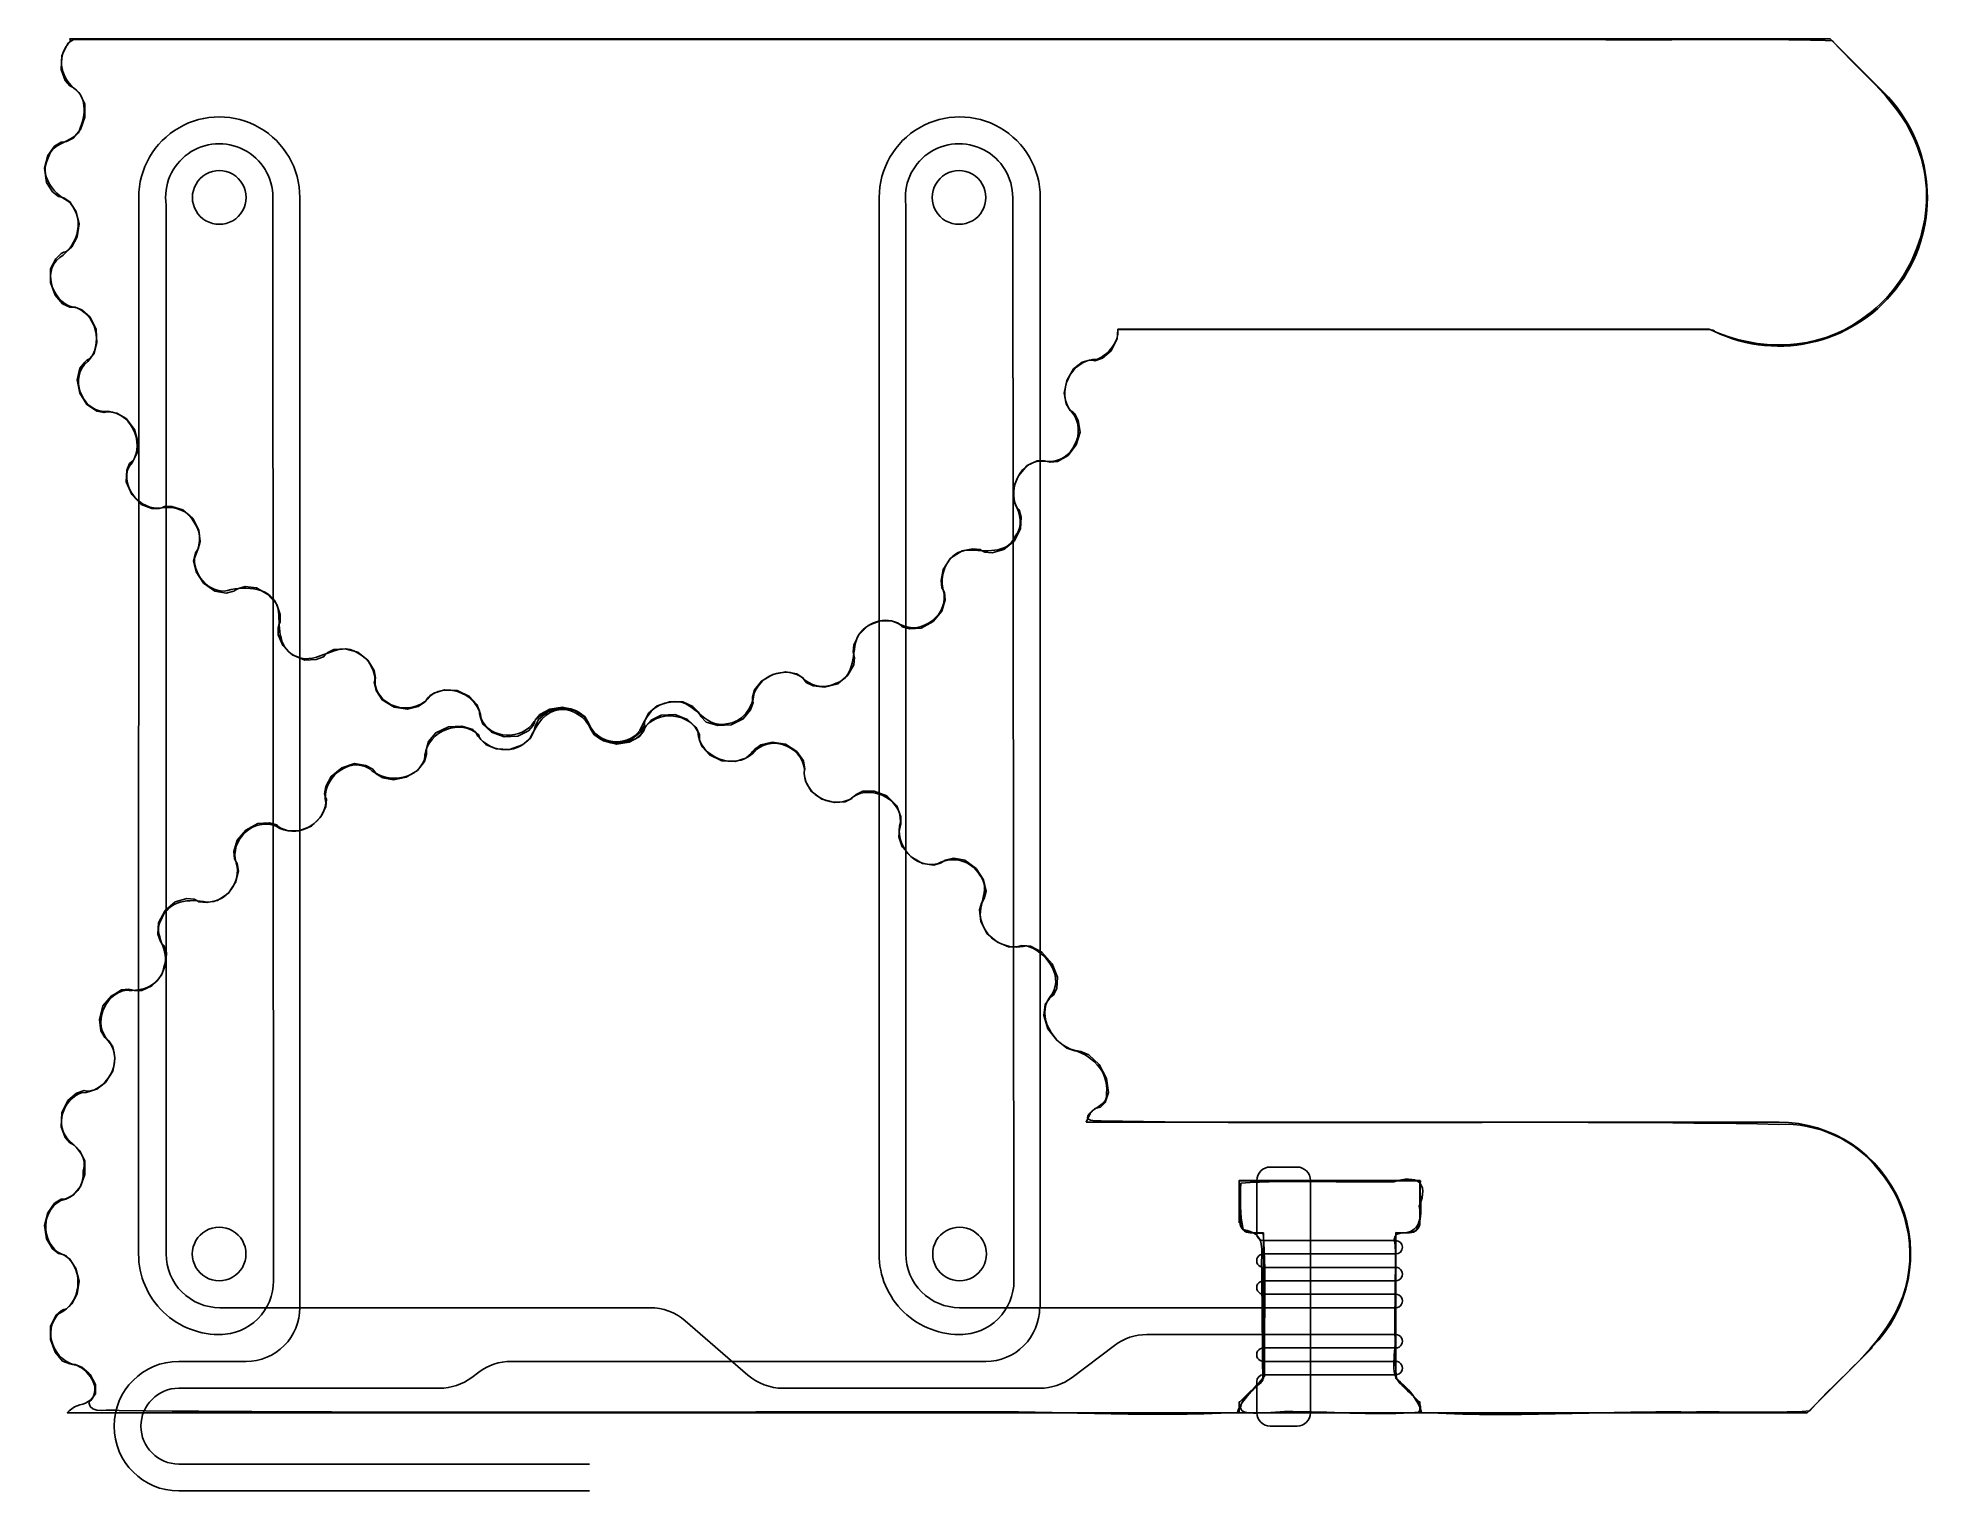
# Model space of a CAD drawing. Extents: x 0.5 to 10.6, y 0.5 to 8.2.
import ezdxf

# ---------------------------------------------------------------- set-up
doc = ezdxf.new("R2010")
doc.units = 0
doc.layers.add('Layer1', color=7, linetype='CONTINUOUS')

msp = doc.modelspace()

# ---------------------------------------------------------------- linework, layer by layer
at = {"layer": 'Layer1', "color": 1}
for points in [[(0.802148, 8.23626), (0.641202, 8.23626), (0.609012, 8.211224), (0.576823, 8.146846), (0.573246, 8.071738), (0.594706, 8.014512), (0.619742, 7.985899), (0.634048, 7.978746), (0.644778, 7.971593), (0.673391, 7.94298), (0.698427, 7.889332), (0.698427, 7.8178), (0.676967, 7.753421), (0.637625, 7.706926), (0.601859, 7.689043), (0.587553, 7.685466), (0.573246, 7.685466), (0.537481, 7.664007), (0.501715, 7.613935), (0.483832, 7.54598), (0.494562, 7.470871), (0.526751, 7.420799), (0.55894, 7.395763), (0.573246, 7.392186), (0.587553, 7.38861), (0.619742, 7.36715), (0.651931, 7.317078), (0.669814, 7.249123), (0.659085, 7.181168), (0.630472, 7.127519), (0.601859, 7.102483), (0.587553, 7.098906), (0.573246, 7.091753), (0.544634, 7.06314), (0.516021, 7.009492), (0.516021, 6.93796), (0.541057, 6.870005), (0.5804, 6.823509), (0.619742, 6.805626), (0.634048, 6.805626), (0.648355, 6.805626), (0.684121, 6.79132), (0.72704, 6.751977), (0.759229, 6.687599), (0.762806, 6.616067), (0.748499, 6.558842), (0.723463, 6.530229), (0.709157, 6.523076), (0.698427, 6.512346), (0.673391, 6.480157), (0.659085, 6.419355), (0.673391, 6.347823), (0.709157, 6.287021), (0.762806, 6.251255), (0.802148, 6.244102), (0.816454, 6.247679), (0.830761, 6.247679), (0.870103, 6.240526), (0.920175, 6.211913), (0.963094, 6.154688), (0.980977, 6.090309), (0.977401, 6.029507), (0.959518, 5.993741), (0.948788, 5.983011), (0.938058, 5.972282), (0.923752, 5.936516), (0.920175, 5.875714), (0.948788, 5.807759), (0.99886, 5.75411), (1.056086, 5.73265), (1.095428, 5.73265), (1.109734, 5.736227), (1.124041, 5.74338), (1.163383, 5.74338), (1.220609, 5.725497), (1.274257, 5.679002), (1.306447, 5.6182), (1.3136, 5.557398), (1.30287, 5.518055), (1.295717, 5.507326), (1.288564, 5.496596), (1.277834, 5.453677), (1.29214, 5.396451), (1.331483, 5.335649), (1.392285, 5.29273), (1.453087, 5.282001), (1.492429, 5.29273), (1.503159, 5.299884), (1.517465, 5.307037), (1.553231, 5.317766), (1.614033, 5.310613), (1.674835, 5.274847), (1.721331, 5.221199), (1.739213, 5.16755), (1.739213, 5.128207), (1.73206, 5.113901), (1.728484, 5.099595), (1.728484, 5.060252), (1.75352, 5.003027), (1.803592, 4.952955), (1.871547, 4.924342), (1.932349, 4.927919), (1.971692, 4.942225), (1.978845, 4.952955), (1.989575, 4.963685), (2.02534, 4.981567), (2.086142, 4.985144), (2.154097, 4.967261), (2.207746, 4.924342), (2.239936, 4.870693), (2.247089, 4.831351), (2.243512, 4.820621), (2.239936, 4.806315), (2.250665, 4.763396), (2.282855, 4.713324), (2.347233, 4.673981), (2.418765, 4.663251), (2.47599, 4.677558), (2.511756, 4.702594), (2.518909, 4.713324), (2.526062, 4.724053), (2.558252, 4.749089), (2.615477, 4.766972), (2.683432, 4.763396), (2.747811, 4.731206), (2.787153, 4.688287), (2.80146, 4.652522), (2.80146, 4.638215), (2.805036, 4.623909), (2.819342, 4.584566), (2.865838, 4.541647), (2.933793, 4.516611), (3.005325, 4.520188), (3.06255, 4.5488), (3.087586, 4.577413), (3.09474, 4.59172), (3.098316, 4.606026), (3.123352, 4.634639), (3.177001, 4.663251), (3.244956, 4.673981), (3.312911, 4.656098), (3.362983, 4.623909), (3.384443, 4.588143), (3.38802, 4.577413), (3.391596, 4.563107), (3.416632, 4.527341), (3.470281, 4.495152), (3.541813, 4.484422), (3.609768, 4.502305), (3.65984, 4.541647), (3.6813, 4.577413), (3.6813, 4.59172), (3.684876, 4.606026), (3.702759, 4.641792), (3.749255, 4.681134), (3.813633, 4.702594), (3.885165, 4.702594), (3.938814, 4.677558), (3.967427, 4.648945), (3.97458, 4.638215), (3.981733, 4.623909), (4.010346, 4.595296), (4.071147, 4.577413), (4.142679, 4.58099), (4.207058, 4.613179), (4.2464, 4.659675), (4.260707, 4.699017), (4.25713, 4.713324), (4.25713, 4.72763), (4.26786, 4.766972), (4.303626, 4.813468), (4.364428, 4.849234), (4.432383, 4.86354), (4.493185, 4.85281), (4.525374, 4.831351), (4.532527, 4.820621), (4.543257, 4.806315), (4.579023, 4.788432), (4.639825, 4.781279), (4.711356, 4.799161), (4.765005, 4.845657), (4.797194, 4.899306), (4.800771, 4.938648), (4.797194, 4.952955), (4.793618, 4.967261), (4.797194, 5.006604), (4.822231, 5.060252), (4.872303, 5.110324), (4.936681, 5.135361), (4.997483, 5.135361), (5.033249, 5.121054), (5.043979, 5.113901), (5.054709, 5.103171), (5.094051, 5.092442), (5.154853, 5.096018), (5.219232, 5.131784), (5.265727, 5.185433), (5.28361, 5.246235), (5.280033, 5.285577), (5.27288, 5.299884), (5.265727, 5.310613), (5.26215, 5.349956), (5.27288, 5.407181), (5.312223, 5.467983), (5.373025, 5.507326), (5.43025, 5.518055), (5.469593, 5.514479), (5.480322, 5.507326), (5.494629, 5.500172), (5.533971, 5.496596), (5.594773, 5.514479), (5.651998, 5.560974), (5.684188, 5.625353), (5.687764, 5.686155), (5.677035, 5.725497), (5.666305, 5.736227), (5.659152, 5.746957), (5.644845, 5.786299), (5.644845, 5.843525), (5.673458, 5.907903), (5.719954, 5.961552), (5.773602, 5.986588), (5.812945, 5.986588), (5.827251, 5.983011), (5.841557, 5.979435), (5.8809, 5.983011), (5.938125, 6.015201), (5.981044, 6.072426), (6.002504, 6.140381), (5.991774, 6.201183), (5.973891, 6.236949), (5.963161, 6.247679), (5.948855, 6.254832), (5.927396, 6.290598), (5.916666, 6.347823), (5.930972, 6.415778)], [(0.641202, 8.23626), (0.619742, 8.23626), (0.623319, 8.221954)], [(10.283677, 7.950134), (9.99755, 8.236521), (9.875946, 8.236261), (0.802148, 8.236261)], [(6.120531, 6.533806), (6.167027, 6.573148), (6.199216, 6.637527), (6.202793, 6.687599)], [(6.202793, 6.687599), (9.34483, 6.687599)], [(5.930972, 6.415778), (5.966738, 6.47658), (6.013234, 6.512346)], [(6.013234, 6.512346), (6.052576, 6.523076), (6.066882, 6.523076), (6.081189, 6.519499), (6.120531, 6.533806)], [(0.719887, 1.126008), (0.684121, 1.158197), (0.648355, 1.172503), (0.634048, 1.172503), (0.619742, 1.17608), (0.5804, 1.190386), (0.541057, 1.236882), (0.516021, 1.304837), (0.516021, 1.376369), (0.544634, 1.433594), (0.573246, 1.45863), (0.587553, 1.465784), (0.601859, 1.46936), (0.630472, 1.494396), (0.659085, 1.548045), (0.669814, 1.616), (0.651931, 1.683955), (0.619742, 1.734027), (0.587553, 1.755487), (0.573246, 1.759064), (0.55894, 1.76264), (0.526751, 1.787676), (0.494562, 1.841325), (0.483832, 1.912857), (0.501715, 1.980812), (0.537481, 2.030884), (0.573246, 2.052344), (0.587553, 2.052344), (0.601859, 2.05592), (0.637625, 2.073803), (0.676967, 2.120299), (0.698427, 2.184677), (0.698427, 2.256209), (0.673391, 2.309858), (0.644778, 2.33847), (0.634048, 2.345624), (0.619742, 2.352777), (0.594706, 2.38139), (0.573246, 2.438615), (0.576823, 2.513723), (0.609012, 2.578102), (0.655508, 2.617444), (0.69485, 2.631751), (0.709157, 2.628174), (0.723463, 2.628174), (0.762806, 2.638904), (0.809301, 2.67467), (0.848644, 2.735472), (0.855797, 2.774814), (0.859373, 2.803427), (0.855797, 2.832039), (0.848644, 2.864229), (0.827184, 2.896418), (0.816454, 2.903571), (0.805725, 2.914301), (0.784265, 2.950067), (0.777112, 3.010869), (0.794995, 3.0824), (0.84149, 3.136049), (0.855797, 3.143202), (0.895139, 3.168238), (0.934482, 3.171815), (0.948788, 3.168238), (0.963094, 3.164662), (1.002437, 3.164662), (1.056086, 3.189698), (1.106158, 3.243347), (1.131194, 3.307725), (1.13477, 3.364951), (1.120464, 3.404293), (1.109734, 3.415023), (1.102581, 3.425753), (1.088275, 3.465095), (1.091851, 3.525897), (1.127617, 3.590276), (1.181266, 3.636771), (1.242068, 3.654654), (1.28141, 3.651077), (1.295717, 3.643924), (1.306447, 3.636771), (1.349366, 3.633195), (1.406591, 3.643924), (1.463816, 3.683267), (1.503159, 3.744069), (1.517465, 3.801294), (1.510312, 3.840637), (1.503159, 3.851366), (1.496006, 3.865673), (1.492429, 3.905015), (1.510312, 3.965817), (1.556808, 4.019466), (1.621186, 4.055232), (1.681988, 4.058808), (1.721331, 4.048078), (1.73206, 4.037349), (1.74279, 4.030196), (1.782133, 4.015889), (1.839358, 4.015889), (1.907313, 4.040925), (1.957385, 4.090998), (1.982421, 4.144646), (1.985998, 4.183989), (1.978845, 4.198295), (1.975268, 4.212601), (1.982421, 4.251944), (2.011034, 4.305593), (2.068259, 4.352088), (2.136214, 4.373548), (2.197016, 4.362818), (2.232782, 4.344935), (2.243512, 4.330629), (2.250665, 4.319899), (2.286431, 4.298439), (2.343656, 4.28771), (2.411612, 4.302016), (2.472414, 4.337782), (2.508179, 4.384278), (2.518909, 4.42362), (2.518909, 4.437926), (2.518909, 4.452233), (2.529639, 4.491575), (2.568981, 4.538071), (2.636937, 4.57026), (2.708468, 4.573837), (2.765694, 4.555954), (2.797883, 4.527341), (2.80146, 4.513035), (2.808613, 4.502305), (2.837225, 4.473692), (2.890874, 4.452233), (2.962406, 4.448656), (3.030361, 4.473692), (3.07328, 4.509458), (3.091163, 4.545224), (3.09474, 4.55953), (3.098316, 4.573837), (3.116199, 4.609602), (3.166271, 4.648945), (3.237803, 4.666828), (3.309335, 4.656098), (3.359407, 4.623909), (3.384443, 4.588143), (3.38802, 4.577413), (3.391596, 4.563107), (3.413056, 4.527341), (3.463128, 4.495152), (3.531083, 4.477269), (3.599038, 4.487999), (3.652687, 4.516611), (3.677723, 4.5488), (3.6813, 4.55953), (3.688453, 4.573837), (3.717066, 4.606026), (3.770714, 4.631062), (3.842246, 4.634639), (3.910201, 4.609602), (3.956697, 4.566683), (3.97458, 4.527341), (3.97458, 4.513035), (3.97458, 4.498728), (3.988886, 4.462962), (4.028228, 4.420043), (4.092607, 4.387854), (4.164139, 4.384278), (4.221364, 4.402161), (4.249977, 4.427197), (4.25713, 4.437926), (4.26786, 4.448656), (4.300049, 4.473692), (4.360851, 4.487999), (4.432383, 4.477269), (4.493185, 4.437926), (4.52895, 4.387854), (4.536104, 4.344935), (4.532527, 4.330629), (4.532527, 4.319899), (4.53968, 4.280557), (4.568293, 4.226908), (4.625518, 4.183989), (4.693473, 4.166106), (4.750699, 4.169682), (4.786465, 4.187565), (4.797194, 4.198295), (4.807924, 4.209025), (4.84369, 4.226908), (4.904492, 4.226908), (4.972447, 4.201872), (5.026096, 4.148223), (5.047555, 4.090998), (5.047555, 4.051655), (5.043979, 4.037349), (5.040402, 4.026619), (5.036826, 3.9837), (5.054709, 3.930051), (5.101204, 3.876402), (5.162006, 3.840637), (5.222808, 3.833483), (5.26215, 3.844213), (5.27288, 3.851366), (5.28361, 3.858519), (5.326529, 3.869249), (5.358718, 3.865389)], [(3.384443, 4.588143), (3.384443, 4.588143)], [(3.391596, 4.563107), (3.391596, 4.563107)], [(5.358718, 3.865389), (5.387331, 3.858519), (5.448133, 3.8156), (5.487476, 3.754798), (5.501782, 3.693996), (5.491052, 3.654654), (5.483899, 3.640348), (5.476746, 3.629618), (5.466016, 3.593852), (5.473169, 3.53305), (5.505358, 3.468672), (5.562584, 3.422176), (5.619809, 3.39714), (5.662728, 3.39714), (5.677035, 3.400716), (5.691341, 3.404293), (5.737837, 3.400716), (5.798638, 3.368527), (5.852287, 3.307725), (5.8809, 3.236194), (5.877323, 3.175392), (5.85944, 3.139626), (5.848711, 3.132472), (5.837981, 3.121743), (5.816521, 3.089553), (5.809368, 3.032328), (5.830828, 2.960796), (5.877323, 2.899994), (5.930972, 2.857075), (5.973891, 2.842769), (5.988198, 2.842769), (6.00608, 2.839192), (6.048999, 2.821309), (6.102648, 2.771237), (6.141991, 2.696129), (6.15272, 2.621021), (6.134837, 2.567372), (6.109801, 2.542336), (6.095495, 2.538759), (6.081189, 2.535183), (6.056153, 2.510147), (6.034693, 2.463651)], [(5.387331, 3.858519), (5.387331, 3.858519), (5.448133, 3.8156)], [(5.387331, 3.858519), (5.387331, 3.858519)], [(5.448133, 3.8156), (5.448133, 3.8156)], [(6.034693, 2.463651), (6.131261, 2.463651), (6.149144, 2.463651)], [(6.116955, 2.463651), (6.116955, 2.463651)], [(9.72573, 2.463651), (8.25933, 2.463651), (6.839425, 2.463651), (6.149144, 2.463651)], [(7.18993, 2.152488), (6.850155, 2.152488), (6.850155, 1.927163)], [(7.18993, 2.152488), (7.472481, 2.152488)], [(7.812256, 1.927163), (7.812256, 2.152488), (7.472481, 2.152488)], [(6.90738, 1.873514), (6.978912, 1.873514), (6.978912, 1.097395)], [(7.80868, 0.972214), (7.683499, 1.097395), (7.683499, 1.873514), (7.755031, 1.873514)], [(8.177068, 0.91499), (9.875946, 0.91499), (10.222875, 1.261918)], [(0.719887, 1.126008), (0.72704, 1.118855), (0.755652, 1.065206), (0.755652, 1.015134), (0.730616, 0.982945), (0.702004, 0.965061), (0.687697, 0.961485), (0.673391, 0.957908), (0.644778, 0.947179), (0.616166, 0.925719), (0.605436, 0.91499), (0.605436, 0.91499)], [(6.978912, 1.097395), (6.853731, 0.972214), (6.850155, 0.972214), (6.850155, 0.91499), (7.18993, 0.91499)], [(0.605436, 0.91499), (1.066815, 0.91499)], [(0.605436, 0.91499), (0.605436, 0.91499)], [(0.605436, 0.91499), (0.605436, 0.91499)], [(1.066815, 0.91499), (6.485343, 0.91499)], [(8.177068, 0.91499), (6.485343, 0.91499)], [(7.18993, 0.91499), (7.18993, 0.91499)], [(7.472481, 0.91499), (7.812256, 0.91499), (7.812256, 0.972214), (7.80868, 0.972214)], [(7.472481, 0.91499), (7.472481, 0.91499)]]:
    msp.add_lwpolyline(points, dxfattribs=at)
at = {"layer": 'Layer1', "color": 7}
for points in [[(0.640816, 8.231532), (0.627453, 8.22466), (0.624381, 8.22308), (0.624381, 8.22308)], [(0.986336, 7.39046), (0.985586, 1.760909)], [(1.132252, 1.760852), (1.132252, 7.350207)], [(1.558605, 7.390403), (1.558605, 7.390403)], [(1.701669, 7.390547), (1.704506, 1.617788)], [(1.844747, 7.390403), (1.844747, 1.474725)], [(4.931322, 7.39046), (4.930571, 1.760909)], [(5.07365, 1.760852), (5.07365, 7.350207)], [(5.500003, 7.390403), (5.500003, 7.390403)], [(5.643066, 7.390547), (5.649224, 1.61646)], [(5.789733, 7.390403), (5.789733, 1.474725)], [(3.233761, 4.662358), (3.233761, 4.662358)], [(6.857405, 2.138439), (6.857405, 2.138439)], [(6.943146, 2.152488), (6.943146, 1.868149)], [(7.157741, 2.22402), (7.014678, 2.22402)], [(7.229273, 0.91499), (7.229273, 2.152488)], [(6.978912, 1.832384), (7.683499, 1.832384)], [(1.557855, 1.760852), (1.557855, 1.760852)], [(5.50284, 1.760852), (5.50284, 1.760852)], [(7.683499, 1.760852), (6.978912, 1.760852)], [(6.978912, 1.68932), (7.683499, 1.68932)], [(7.683499, 1.617788), (6.978912, 1.617788)], [(6.978912, 1.546257), (7.683499, 1.546257)], [(1.418379, 1.474725), (3.71038, 1.474725)], [(5.359777, 1.474725), (6.978912, 1.474725)], [(6.978912, 1.474725), (7.683499, 1.474725)], [(7.683499, 1.474725), (6.978912, 1.474725)], [(3.897694, 1.40489), (4.232003, 1.11537)], [(6.357705, 1.331662), (6.978912, 1.331662)], [(6.978912, 1.331662), (7.683499, 1.331662)], [(5.959781, 1.103411), (6.185164, 1.273785)], [(7.683499, 1.26013), (6.978912, 1.26013)], [(1.200196, 1.188598), (1.55862, 1.188598)], [(2.761504, 1.103411), (2.797632, 1.130722)], [(5.500018, 1.188598), (2.970173, 1.188598)], [(6.978912, 1.188598), (7.683499, 1.188598)], [(7.683499, 1.117066), (6.978912, 1.117066)], [(1.200196, 1.045535), (2.588963, 1.045535)], [(5.78724, 1.045535), (4.419317, 1.045535)], [(6.943146, 1.081301), (6.943146, 0.91499)], [(7.157741, 0.843457), (7.014678, 0.843457)], [(1.200196, 0.641381), (3.387284, 0.641381)], [(1.200196, 0.498317), (3.387284, 0.498317)]]:
    msp.add_lwpolyline(points, dxfattribs=at)
for points in [[(0.624381, 8.22308), (0.546299, 8.152981), (0.567237, 8.035549), (0.641285, 7.972801)], [(8.763844, 8.231532), (6.056168, 8.231532), (3.348492, 8.231532), (0.640816, 8.231532)], [(10.010543, 8.225428), (9.597444, 8.239723), (9.178994, 8.227424), (8.763844, 8.231532)], [(10.463205, 7.658192), (10.381167, 7.892717), (10.169359, 8.044518), (10.010543, 8.225428)], [(0.641285, 7.972801), (0.721219, 7.920469), (0.697981, 7.807914), (0.664763, 7.7352)], [(1.630168, 7.762119), (1.497376, 7.838798), (1.333764, 7.838808), (1.200962, 7.762146)], [(5.575153, 7.762119), (5.442362, 7.838798), (5.27875, 7.838808), (5.145948, 7.762146)], [(0.664763, 7.7352), (0.618979, 7.679468), (0.52376, 7.683233), (0.504172, 7.600904)], [(1.200962, 7.762146), (1.068161, 7.685484), (0.986346, 7.543797), (0.986336, 7.390457)], [(1.844747, 7.390403), (1.844757, 7.543743), (1.76296, 7.685441), (1.630168, 7.762119)], [(5.145948, 7.762146), (5.013147, 7.685484), (4.931332, 7.543797), (4.931322, 7.390457)], [(5.789733, 7.390403), (5.789742, 7.543743), (5.707945, 7.685441), (5.575153, 7.762119)], [(1.249821, 7.623653), (1.162575, 7.561665), (1.117217, 7.45617), (1.132252, 7.350207)], [(1.546726, 7.644685), (1.451613, 7.693754), (1.337067, 7.68564), (1.249821, 7.623653)], [(1.701669, 7.390544), (1.701616, 7.497568), (1.641839, 7.595616), (1.546726, 7.644685)], [(5.191219, 7.623652), (5.103973, 7.561665), (5.058615, 7.45617), (5.07365, 7.350207)], [(5.488124, 7.644684), (5.393011, 7.693753), (5.278465, 7.685639), (5.191219, 7.623652)], [(5.643066, 7.390544), (5.643014, 7.497568), (5.583237, 7.595616), (5.488124, 7.644684)], [(10.16597, 6.742537), (10.454258, 6.935555), (10.592308, 7.330789), (10.463205, 7.658192)], [(0.504172, 7.600904), (0.454925, 7.509722), (0.527157, 7.415081), (0.607476, 7.371756)], [(1.34401, 7.5143), (1.299746, 7.488744), (1.272478, 7.441515), (1.272478, 7.390403)], [(1.487073, 7.5143), (1.442809, 7.539855), (1.388274, 7.539855), (1.34401, 7.5143)], [(1.558605, 7.390403), (1.558605, 7.441515), (1.531337, 7.488744), (1.487073, 7.5143)], [(5.285408, 7.5143), (5.241144, 7.488744), (5.213876, 7.441515), (5.213876, 7.390403)], [(5.428471, 7.5143), (5.384207, 7.539855), (5.329672, 7.539855), (5.285408, 7.5143)], [(5.500003, 7.390403), (5.500003, 7.441515), (5.472735, 7.488744), (5.428471, 7.5143)], [(0.607476, 7.371756), (0.704712, 7.290699), (0.666646, 7.132648), (0.565215, 7.070764)], [(1.272478, 7.390403), (1.272478, 7.339291), (1.299746, 7.292062), (1.34401, 7.266506)], [(1.487073, 7.266506), (1.531337, 7.292062), (1.558605, 7.339291), (1.558605, 7.390403)], [(5.213876, 7.390403), (5.213876, 7.339291), (5.241144, 7.292062), (5.285408, 7.266506)], [(5.428471, 7.266506), (5.472735, 7.292062), (5.500003, 7.339291), (5.500003, 7.390403)], [(1.34401, 7.266506), (1.388274, 7.240951), (1.442809, 7.240951), (1.487073, 7.266506)], [(5.285408, 7.266506), (5.329672, 7.240951), (5.384207, 7.240951), (5.428471, 7.266506)], [(0.565215, 7.070764), (0.46265, 6.989967), (0.536522, 6.814421), (0.656311, 6.801702)], [(0.656311, 6.801702), (0.774987, 6.752846), (0.79865, 6.577544), (0.696694, 6.500241)], [(9.35362, 6.688537), (9.611043, 6.568569), (9.932728, 6.569933), (10.16597, 6.742537)], [(6.09389, 6.527945), (6.155097, 6.555065), (6.20761, 6.618957), (6.203769, 6.688537)], [(6.203769, 6.688537), (7.253719, 6.688537), (8.303669, 6.688537), (9.35362, 6.688537)], [(0.696694, 6.500241), (0.618835, 6.405315), (0.69508, 6.237397), (0.821599, 6.251371)], [(5.959594, 6.244327), (5.863651, 6.346625), (5.956812, 6.534801), (6.09389, 6.527945)], [(0.821599, 6.251371), (0.95935, 6.239244), (1.030008, 6.05708), (0.934764, 5.956952)], [(5.829524, 5.982779), (5.961036, 5.977869), (6.041454, 6.141986), (5.959594, 6.244327)], [(5.655315, 5.759735), (5.622374, 5.866987), (5.703684, 6.010644), (5.829524, 5.982779)], [(0.934764, 5.956952), (0.885838, 5.851153), (0.99285, 5.717267), (1.108973, 5.737195)], [(1.108973, 5.737195), (1.181575, 5.747113), (1.253427, 5.722742), (1.28553, 5.653143)], [(5.656724, 5.585056), (5.699449, 5.639822), (5.684604, 5.704395), (5.655315, 5.759735)], [(1.28553, 5.653143), (1.325611, 5.59705), (1.311769, 5.526186), (1.283182, 5.469073)], [(5.405036, 5.511334), (5.491849, 5.510734), (5.611997, 5.485388), (5.656724, 5.585056)], [(5.272149, 5.300029), (5.249711, 5.392687), (5.302102, 5.506191), (5.405036, 5.511334)], [(1.283182, 5.469073), (1.277239, 5.371507), (1.377808, 5.261706), (1.478992, 5.301438)], [(1.478992, 5.301438), (1.576821, 5.322262), (1.717207, 5.304334), (1.731149, 5.183107)], [(5.04347, 5.11502), (5.159555, 5.052914), (5.309992, 5.172669), (5.272149, 5.300029)], [(1.731149, 5.183107), (1.737285, 5.095421), (1.726848, 4.977993), (1.832106, 4.942689)], [(4.8162, 5.04975), (4.859703, 5.124075), (4.965459, 5.166213), (5.04347, 5.11502)], [(1.832106, 4.942689), (1.940493, 4.89469), (2.046698, 5.03534), (2.151411, 4.964289)], [(4.702095, 4.801819), (4.810869, 4.838378), (4.782101, 4.967594), (4.8162, 5.04975)], [(2.151411, 4.964289), (2.218321, 4.932519), (2.250077, 4.863458), (2.246263, 4.793367)], [(4.265868, 4.748758), (4.29967, 4.841544), (4.420593, 4.891059), (4.510512, 4.839854)], [(2.246263, 4.793367), (2.273521, 4.658933), (2.466685, 4.626935), (2.54162, 4.737958)], [(2.54162, 4.737958), (2.645464, 4.808176), (2.796215, 4.735788), (2.811621, 4.613523)], [(4.510512, 4.839854), (4.560959, 4.788913), (4.634729, 4.766287), (4.702095, 4.801819)], [(3.093361, 4.597558), (3.16693, 4.690276), (3.331187, 4.704213), (3.385431, 4.58441)], [(3.393414, 4.558584), (3.371287, 4.61798), (3.297615, 4.666837), (3.233761, 4.662358)], [(3.655901, 4.550601), (3.687807, 4.619872), (3.731995, 4.697753), (3.81978, 4.700862)], [(3.81978, 4.700862), (3.944462, 4.732873), (3.992917, 4.553587), (4.118424, 4.586288)], [(4.118424, 4.586288), (4.203478, 4.592292), (4.256752, 4.670383), (4.265868, 4.748758)], [(2.781569, 4.538862), (2.675371, 4.61715), (2.504925, 4.52707), (2.50922, 4.394705)], [(2.811621, 4.613523), (2.857176, 4.499981), (3.030413, 4.497299), (3.093361, 4.597558)], [(3.233761, 4.662358), (3.150488, 4.657132), (3.105267, 4.578675), (3.07223, 4.511627)], [(3.385431, 4.58441), (3.430101, 4.4765), (3.58736, 4.455315), (3.655901, 4.550601)], [(3.965346, 4.544027), (3.906573, 4.657569), (3.715328, 4.657791), (3.664823, 4.534166)], [(3.07223, 4.511627), (2.997049, 4.41339), (2.838502, 4.434071), (2.781569, 4.538862)], [(3.664823, 4.534166), (3.597877, 4.453879), (3.440468, 4.465985), (3.393414, 4.558584)], [(4.258355, 4.428514), (4.159719, 4.335457), (3.973579, 4.405438), (3.965346, 4.544027)], [(4.533521, 4.343992), (4.519221, 4.471419), (4.340963, 4.534253), (4.258355, 4.428514)], [(2.213393, 4.348218), (2.100532, 4.414365), (1.957792, 4.288601), (1.983306, 4.165557)], [(2.50922, 4.394705), (2.460962, 4.277778), (2.299949, 4.267319), (2.213393, 4.348218)], [(4.774408, 4.182931), (4.667227, 4.130237), (4.518767, 4.218382), (4.533521, 4.343992)], [(5.044409, 4.063661), (5.052285, 4.194153), (4.86608, 4.270381), (4.774408, 4.182931)], [(1.983306, 4.165557), (1.971365, 4.042729), (1.820901, 3.971912), (1.71847, 4.039713)], [(1.71847, 4.039713), (1.602482, 4.09125), (1.466362, 3.965515), (1.506342, 3.844854)], [(5.245384, 3.841086), (5.120513, 3.807732), (5.008794, 3.942934), (5.044409, 4.063661)], [(5.467958, 3.780043), (5.422884, 3.856261), (5.323028, 3.885225), (5.245384, 3.841086)], [(1.506342, 3.844854), (1.533924, 3.743946), (1.454671, 3.632829), (1.348452, 3.635886)], [(5.479697, 3.521312), (5.441796, 3.606181), (5.533874, 3.699327), (5.467958, 3.780043)], [(1.348452, 3.635886), (1.258737, 3.654827), (1.143022, 3.644789), (1.107565, 3.54432)], [(1.107565, 3.54432), (1.052553, 3.461339), (1.160498, 3.378166), (1.120243, 3.289346)], [(5.716828, 3.402511), (5.619706, 3.378688), (5.514332, 3.423841), (5.479697, 3.521312)], [(5.85535, 3.148946), (5.912829, 3.251279), (5.814409, 3.375908), (5.716828, 3.402511)], [(1.120243, 3.289346), (1.103373, 3.192408), (1.006986, 3.157211), (0.918799, 3.16585)], [(0.918799, 3.16585), (0.79966, 3.145319), (0.739142, 2.986346), (0.825355, 2.89538)], [(5.951142, 2.85218), (5.840937, 2.897889), (5.761862, 3.050948), (5.85535, 3.148946)], [(0.825355, 2.89538), (0.913295, 2.787106), (0.812751, 2.620184), (0.681668, 2.620214)], [(6.143195, 2.617396), (6.157249, 2.735051), (6.058154, 2.827213), (5.951142, 2.85218)], [(0.681668, 2.620214), (0.580628, 2.583839), (0.534952, 2.442686), (0.618276, 2.363361)], [(6.053977, 2.510805), (6.082836, 2.548915), (6.152731, 2.554889), (6.143195, 2.617396)], [(6.114551, 2.469953), (6.082398, 2.471804), (6.013335, 2.465687), (6.053977, 2.510805)], [(9.723651, 2.451332), (8.520859, 2.476846), (7.317417, 2.447554), (6.114551, 2.469953)], [(10.257066, 2.207935), (10.131453, 2.36986), (9.928717, 2.461543), (9.723651, 2.451332)], [(0.618276, 2.363361), (0.665399, 2.321133), (0.713209, 2.271668), (0.691059, 2.2023)], [(0.691059, 2.2023), (0.69755, 2.125227), (0.647347, 2.059007), (0.571789, 2.044995)], [(6.854588, 1.938403), (6.846362, 2.008827), (6.851222, 2.079928), (6.849892, 2.150647)], [(6.849892, 2.150647), (7.172014, 2.150647), (7.494137, 2.150647), (7.81626, 2.150647)], [(6.857405, 2.138439), (6.855761, 2.0582), (6.851894, 1.969173), (6.870553, 1.891447)], [(7.672572, 2.145952), (7.401552, 2.140893), (7.125567, 2.15602), (6.857405, 2.138439)], [(6.964097, 2.203069), (6.950682, 2.189654), (6.943146, 2.171459), (6.943146, 2.152488)], [(7.014678, 2.22402), (6.995706, 2.22402), (6.977512, 2.216483), (6.964097, 2.203069)], [(7.229273, 2.152488), (7.229273, 2.191994), (7.197247, 2.22402), (7.157741, 2.22402)], [(7.808277, 2.015882), (7.865016, 2.14529), (7.791624, 2.182746), (7.672572, 2.145952)], [(7.81626, 2.150647), (7.804247, 2.065489), (7.840368, 1.959081), (7.789964, 1.884873)], [(10.366475, 1.489968), (10.472142, 1.726203), (10.425736, 2.01307), (10.257066, 2.207935)], [(0.571789, 2.044995), (0.450105, 1.984528), (0.470217, 1.786995), (0.599024, 1.750577)], [(6.977614, 1.871255), (6.928853, 1.870506), (6.849311, 1.868385), (6.854588, 1.938403)], [(7.683842, 1.875012), (7.785864, 1.859164), (7.828859, 1.919437), (7.808277, 2.015882)], [(1.34326, 1.884748), (1.298996, 1.859193), (1.271728, 1.811964), (1.271728, 1.760852)], [(1.486323, 1.884748), (1.442059, 1.910304), (1.387523, 1.910304), (1.34326, 1.884748)], [(1.557855, 1.760852), (1.557855, 1.811964), (1.530587, 1.859193), (1.486323, 1.884748)], [(5.288214, 1.884838), (5.243934, 1.859258), (5.216675, 1.811989), (5.216713, 1.760852)], [(5.43134, 1.884838), (5.38706, 1.910418), (5.332494, 1.910418), (5.288214, 1.884838)], [(5.50284, 1.760852), (5.502879, 1.811989), (5.475619, 1.859258), (5.43134, 1.884838)], [(6.870553, 1.891447), (6.989303, 1.868157), (6.968017, 1.798663), (6.969082, 1.709734)], [(6.943146, 1.868149), (6.943146, 1.848396), (6.959159, 1.832384), (6.978912, 1.832384)], [(6.985127, 1.110088), (6.980093, 1.363245), (6.995162, 1.620896), (6.977614, 1.871255)], [(7.789964, 1.884873), (7.744613, 1.861094), (7.653893, 1.899509), (7.681024, 1.810212)], [(7.678029, 1.329365), (7.679668, 1.511251), (7.681861, 1.69313), (7.683842, 1.875012)], [(7.719196, 1.796618), (7.719196, 1.816344), (7.703225, 1.832345), (7.683499, 1.832384)], [(0.599024, 1.750577), (0.697621, 1.670714), (0.678536, 1.49285), (0.561928, 1.44395)], [(0.985586, 1.760909), (0.98557, 1.643956), (1.033281, 1.532061), (1.117684, 1.451103)], [(1.132252, 1.760852), (1.132252, 1.684966), (1.162398, 1.612189), (1.216057, 1.55853)], [(1.271728, 1.760852), (1.271728, 1.70974), (1.298996, 1.662511), (1.34326, 1.636955)], [(1.486323, 1.636955), (1.530587, 1.662511), (1.557855, 1.70974), (1.557855, 1.760852)], [(4.930572, 1.760909), (4.930556, 1.643956), (4.978267, 1.532061), (5.06267, 1.451103)], [(5.07365, 1.760852), (5.07365, 1.684966), (5.103795, 1.612189), (5.157455, 1.55853)], [(5.216713, 1.760852), (5.216675, 1.709715), (5.243934, 1.662445), (5.288214, 1.636866)], [(5.43134, 1.636866), (5.475619, 1.662445), (5.502879, 1.709715), (5.50284, 1.760852)], [(6.947938, 1.742969), (6.941549, 1.731903), (6.941549, 1.718269), (6.947938, 1.707203)], [(6.978912, 1.760852), (6.966134, 1.760852), (6.954327, 1.754035), (6.947938, 1.742969)], [(7.681024, 1.810212), (7.685119, 1.5724), (7.672866, 1.331298), (7.687129, 1.095532)], [(7.683499, 1.760852), (7.703225, 1.76089), (7.719196, 1.776892), (7.719196, 1.796618)], [(1.34326, 1.636955), (1.387523, 1.6114), (1.442059, 1.6114), (1.486323, 1.636955)], [(5.288214, 1.636866), (5.332494, 1.611286), (5.38706, 1.611286), (5.43134, 1.636866)], [(6.947938, 1.707203), (6.954327, 1.696137), (6.966134, 1.68932), (6.978912, 1.68932)], [(6.969082, 1.709734), (6.971469, 1.502812), (6.973301, 1.295884), (6.975266, 1.088958)], [(7.714473, 1.671437), (7.708084, 1.682503), (7.696277, 1.68932), (7.683499, 1.68932)], [(7.683499, 1.617788), (7.696277, 1.617788), (7.708084, 1.624605), (7.714473, 1.635671)], [(7.714473, 1.635671), (7.720862, 1.646737), (7.720862, 1.660371), (7.714473, 1.671437)], [(1.216057, 1.55853), (1.269716, 1.50487), (1.342494, 1.474725), (1.418379, 1.474725)], [(1.620801, 1.415566), (1.674468, 1.469286), (1.704581, 1.542135), (1.704506, 1.61807)], [(5.157455, 1.55853), (5.211114, 1.50487), (5.283891, 1.474725), (5.359777, 1.474725)], [(5.565787, 1.415566), (5.619454, 1.469286), (5.649566, 1.542135), (5.649492, 1.61807)], [(6.947938, 1.599906), (6.941549, 1.58884), (6.941549, 1.575206), (6.947938, 1.56414)], [(6.978912, 1.617788), (6.966134, 1.617788), (6.954327, 1.610972), (6.947938, 1.599906)], [(6.947938, 1.56414), (6.954327, 1.553074), (6.966134, 1.546257), (6.978912, 1.546257)], [(7.714473, 1.528374), (7.708084, 1.53944), (7.696277, 1.546257), (7.683499, 1.546257)], [(7.714473, 1.492608), (7.720862, 1.503674), (7.720862, 1.517308), (7.714473, 1.528374)], [(0.561928, 1.44395), (0.467439, 1.35402), (0.536107, 1.183951), (0.65819, 1.167375)], [(1.117684, 1.451103), (1.202087, 1.370145), (1.315871, 1.327135), (1.432722, 1.332021)], [(1.760942, 1.272403), (1.814602, 1.326062), (1.844747, 1.398839), (1.844747, 1.474725)], [(3.897694, 1.40489), (3.845684, 1.449932), (3.779184, 1.474725), (3.71038, 1.474725)], [(5.06267, 1.451103), (5.147072, 1.370145), (5.260857, 1.327135), (5.377708, 1.332021)], [(5.70244, 1.272502), (5.756107, 1.326222), (5.786219, 1.399072), (5.786145, 1.475006)], [(7.683499, 1.474725), (7.696277, 1.474725), (7.708084, 1.481542), (7.714473, 1.492608)], [(9.889395, 0.92461), (10.051158, 1.108781), (10.26484, 1.261197), (10.366475, 1.489968)], [(1.418379, 1.331662), (1.494314, 1.331662), (1.567134, 1.361846), (1.620801, 1.415566)], [(5.363365, 1.331662), (5.439299, 1.331662), (5.512119, 1.361846), (5.565787, 1.415566)], [(6.357705, 1.331662), (6.295425, 1.331662), (6.234846, 1.311341), (6.185164, 1.273785)], [(7.715959, 1.064496), (7.637172, 1.125463), (7.693578, 1.242276), (7.678029, 1.329365)], [(7.714473, 1.313779), (7.708084, 1.324845), (7.696277, 1.331662), (7.683499, 1.331662)], [(1.55862, 1.188598), (1.634506, 1.188598), (1.707283, 1.218743), (1.760942, 1.272403)], [(5.500018, 1.188598), (5.575952, 1.188598), (5.648772, 1.218782), (5.70244, 1.272502)], [(6.947938, 1.242247), (6.941549, 1.231181), (6.941549, 1.217547), (6.947938, 1.206481)], [(6.978912, 1.26013), (6.966134, 1.26013), (6.954327, 1.253313), (6.947938, 1.242247)], [(7.683499, 1.26013), (7.696277, 1.26013), (7.708084, 1.266947), (7.714473, 1.278013)], [(7.714473, 1.278013), (7.720862, 1.289079), (7.720862, 1.302713), (7.714473, 1.313779)], [(0.65819, 1.167375), (0.729958, 1.134094), (0.794054, 1.031928), (0.719703, 0.968749)], [(1.200196, 1.188598), (1.009664, 1.188479), (0.855271, 1.033989), (0.855271, 0.843458)], [(2.970173, 1.188598), (2.907894, 1.188598), (2.847315, 1.168278), (2.797632, 1.130722)], [(6.978912, 1.117066), (6.959159, 1.117066), (6.943146, 1.101053), (6.943146, 1.081301)], [(6.947938, 1.206481), (6.954327, 1.195415), (6.966134, 1.188598), (6.978912, 1.188598)], [(7.714473, 1.170715), (7.708084, 1.181781), (7.696277, 1.188598), (7.683499, 1.188598)], [(7.683499, 1.117066), (7.696277, 1.117066), (7.708084, 1.123883), (7.714473, 1.134949)], [(7.714473, 1.134949), (7.720862, 1.146015), (7.720862, 1.159649), (7.714473, 1.170715)], [(1.200196, 1.045535), (1.088592, 1.045535), (0.998119, 0.955062), (0.998119, 0.843458)], [(2.588963, 1.045535), (2.651243, 1.045535), (2.711822, 1.065855), (2.761504, 1.103411)], [(4.232003, 1.11537), (4.284014, 1.070328), (4.350513, 1.045535), (4.419317, 1.045535)], [(5.78724, 1.045535), (5.84952, 1.045535), (5.910099, 1.065855), (5.959781, 1.103411)], [(6.840031, 0.916158), (6.859854, 0.982517), (6.938211, 1.051911), (6.985127, 1.110088)], [(6.975266, 1.088958), (6.941198, 1.03982), (6.86021, 1.005702), (6.856935, 0.941044)], [(7.687129, 1.095532), (7.746834, 1.05112), (7.805377, 0.980903), (7.820955, 0.916627)], [(7.80499, 0.917098), (7.84903, 0.966239), (7.740361, 1.025453), (7.715959, 1.064496)], [(0.719703, 0.968749), (0.729465, 0.901558), (0.835192, 0.940306), (0.882173, 0.926018)], [(0.882173, 0.926018), (2.389698, 0.911474), (3.897431, 0.92074), (5.405036, 0.919618)], [(5.405036, 0.919618), (5.880672, 0.925155), (6.365331, 0.890714), (6.840031, 0.916158)], [(6.856935, 0.941044), (6.858629, 0.886369), (7.057855, 0.930171), (7.15511, 0.919444)], [(6.943146, 0.91499), (6.943146, 0.896018), (6.950682, 0.877824), (6.964097, 0.864409)], [(7.15511, 0.919444), (7.368465, 0.920792), (7.592364, 0.899234), (7.80499, 0.917098)], [(7.208322, 0.864409), (7.221737, 0.877824), (7.229273, 0.896018), (7.229273, 0.91499)], [(7.820955, 0.916627), (8.288765, 0.888514), (8.777814, 0.924387), (9.246559, 0.918505)], [(9.246559, 0.918505), (9.460425, 0.922592), (9.677577, 0.910342), (9.889395, 0.92461)], [(0.855271, 0.843458), (0.855271, 0.652926), (1.009664, 0.498436), (1.200196, 0.498317)], [(0.998119, 0.843458), (0.998119, 0.731854), (1.088592, 0.641381), (1.200196, 0.641381)], [(6.964097, 0.864409), (6.977512, 0.850994), (6.995706, 0.843457), (7.014678, 0.843457)], [(7.157741, 0.843457), (7.176713, 0.843457), (7.194907, 0.850994), (7.208322, 0.864409)]]:
    msp.add_open_spline(points, degree=3, dxfattribs=at)
at = {"layer": 'Layer1', "color": 1}
for points in [[(10.369628, 6.931382), (10.59359, 7.246423), (10.557499, 7.677099), (10.284229, 7.950473)], [(9.379058, 6.677191), (9.727045, 6.508918), (10.145665, 6.61634), (10.369628, 6.931382)], [(9.381406, 6.67922), (9.370001, 6.684733), (9.357497, 6.687597), (9.34483, 6.687599)], [(10.373279, 2.02971), (10.264541, 2.292331), (10.008316, 2.463595), (9.724073, 2.463649)], [(10.220848, 1.263854), (10.421856, 1.464825), (10.482017, 1.767088), (10.373279, 2.02971)], [(6.853731, 1.928957), (6.853728, 1.898342), (6.878543, 1.87352), (6.909158, 1.873514)], [(7.756815, 1.873514), (7.787429, 1.873511), (7.812251, 1.898326), (7.812258, 1.92894)]]:
    msp.add_open_spline(points, degree=3, dxfattribs=at)

doc.saveas('drawing.dxf')
